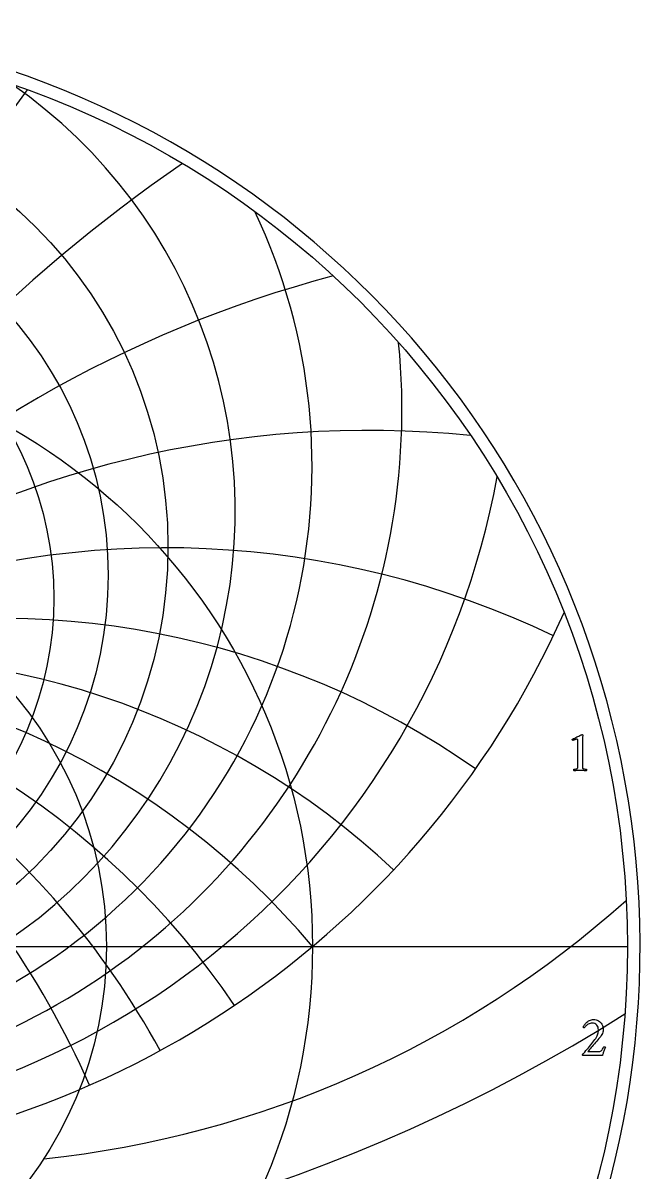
# Model space of a CAD drawing. Header units: millimetres. Extents: x -55 to 55, y -55 to 56.
# Drawn here: x 18.2 to 54.7, y -13.4 to 54.7 of the extents above; entities that cross this region are included whole.
import ezdxf

# ---------------------------------------------------------------- set-up
doc = ezdxf.new("R2010")
doc.units = ezdxf.units.MM
for name, color, linetype in [('CUT_OUTER', 1, 'Continuous'), ('ENGRAVE', 7, 'Continuous'), ('ENGRAVE_FINE', 8, 'Continuous'), ('TEXT', 5, 'Continuous')]:
    doc.layers.add(name, color=color, linetype=linetype)

msp = doc.modelspace()

# ---------------------------------------------------------------- linework, layer by layer
at = {"layer": 'CUT_OUTER'}
msp.add_arc((-0.0002, -0.0001), 54.7499, 132.890359, 87.801582, dxfattribs=at)
at = {"layer": 'ENGRAVE'}
msp.add_lwpolyline([(-54, 0), (54, 0)], dxfattribs=at)
for centre, radius in [((0, 0), 54), ((0, 23.6947), 26.7872), ((0, 22.0044), 23.2388), ((0, 20.64), 20.023), ((0, 0), 35.3478), ((0, 0), 23.1383)]:
    msp.add_circle(centre, radius, dxfattribs=at)
for centre, radius, start, end in [((0, 25.8003), 30.7681, 124.801633, 55.198367), ((0, 28.4491), 35.32, 154.69046, 25.30954), ((0, 31.8303), 40.6435, 174.434401, 5.565599), ((0, 36.2337), 47.0406, 190.30301, 349.69699), ((0, 42.1259), 54.9915, 203.97548, 336.02452), ((0, -29.6603), 46.1433, 40, 140), ((0, -29.6603), 46.1433, 40, 140), ((12.9895, 48.4773), 61.386, 276.018696, 311.831683)]:
    msp.add_arc(centre, radius, start, end, dxfattribs=at)
at = {"layer": 'ENGRAVE_FINE'}
for centre, radius, start, end in [((126.7777, -29.6603), 134.914, 143.414309, 172.655841), ((126.7777, -29.6603), 134.914, 143.414309, 172.655841), ((79.9226, -29.6603), 92.2866, 124.507018, 168.859628), ((79.9226, -29.6603), 92.2866, 124.507018, 168.859628), ((54.9915, -29.6603), 71.7863, 104.862362, 164.907439), ((54.9915, -29.6603), 71.7863, 104.862362, 164.907439), ((38.7188, -29.6603), 60.2358, 84.288008, 160.73486), ((38.7188, -29.6603), 60.2358, 84.288008, 160.73486), ((-26.6409, -29.6603), 53.2817, 23.734738, 115.544112), ((-26.6409, -29.6603), 53.2817, 23.734738, 115.544112), ((26.6409, -29.6603), 53.2817, 64.455888, 156.265262), ((26.6409, -29.6603), 53.2817, 64.455888, 156.265262), ((-16.7948, -29.6603), 49.1047, 28.59547, 125.068875), ((-16.7948, -29.6603), 49.1047, 28.59547, 125.068875), ((16.7948, -29.6603), 49.1047, 54.931125, 151.40453), ((16.7948, -29.6603), 49.1047, 54.931125, 151.40453), ((-8.1363, -29.6603), 46.8551, 33.966107, 133.101185), ((-8.1363, -29.6603), 46.8551, 33.966107, 133.101185), ((8.1363, -29.6603), 46.8551, 46.898815, 146.033893), ((8.1363, -29.6603), 46.8551, 46.898815, 146.033893), ((0, 81.1276), 100.7212, 237.678517, 302.321483)]:
    msp.add_arc(centre, radius, start, end, dxfattribs=at)
at = {"layer": 'TEXT'}
for points in [[(51.0721, 10.8093), (51.0721, 12.1548), (51.0712, 12.1878), (51.0683, 12.2153), (51.0635, 12.2372), (51.0568, 12.2536), (51.0478, 12.2655), (51.036, 12.274), (51.0214, 12.2791), (51.004, 12.2808), (50.9827, 12.2793), (50.9563, 12.2745), (50.9248, 12.2665), (50.8882, 12.2553), (50.8514, 12.2431), (50.8192, 12.2319), (50.7918, 12.2218), (50.769, 12.2127), (50.7556, 12.2253), (50.746, 12.2391), (50.7402, 12.2542), (50.7383, 12.2706), (50.7383, 12.2708), (50.7383, 12.2715), (50.7383, 12.2725), (50.7383, 12.274), (50.7387, 12.2802), (50.74, 12.2851), (50.7421, 12.2887), (50.7451, 12.2911), (50.8129, 12.3218), (50.8801, 12.3528), (50.9466, 12.384), (51.0125, 12.4154), (51.0753, 12.4455), (51.1326, 12.4729), (51.1843, 12.4975), (51.2305, 12.5193), (51.2688, 12.5372), (51.2965, 12.55), (51.3139, 12.5576), (51.3208, 12.5602), (51.3276, 12.5602), (51.3355, 12.5589), (51.3421, 12.5551), (51.3474, 12.5487), (51.3515, 12.5397), (51.3547, 12.5299), (51.3574, 12.521), (51.3598, 12.5129), (51.3617, 12.5057), (51.3608, 12.5005), (51.3583, 12.4848), (51.354, 12.4587), (51.3481, 12.4222), (51.3421, 12.3761), (51.3378, 12.3213), (51.3353, 12.2577), (51.3344, 12.1855), (51.3344, 10.8093), (51.3345, 10.7724), (51.3349, 10.7369), (51.3354, 10.7026), (51.3361, 10.6696), (51.3377, 10.6387), (51.3408, 10.6108), (51.3454, 10.5859), (51.3515, 10.564), (51.3572, 10.5557), (51.3677, 10.5478), (51.3828, 10.5404), (51.4026, 10.5333), (51.425, 10.5271), (51.4481, 10.5218), (51.4719, 10.5177), (51.4962, 10.5146), (51.5191, 10.5124), (51.5384, 10.5108), (51.5541, 10.5098), (51.5661, 10.5095), (51.5707, 10.5014), (51.5742, 10.4908), (51.5766, 10.4776), (51.578, 10.4618), (51.5779, 10.446), (51.5759, 10.4328), (51.5719, 10.4222), (51.5661, 10.4141), (51.516, 10.4174), (51.4681, 10.4205), (51.4224, 10.4234), (51.3787, 10.426), (51.3353, 10.4283), (51.2902, 10.4299), (51.2433, 10.4308), (51.1948, 10.4311), (51.1482, 10.4308), (51.1037, 10.4299), (51.0613, 10.4283), (51.021, 10.426), (50.9804, 10.4234), (50.9367, 10.4205), (50.8901, 10.4174), (50.8405, 10.4141), (50.8347, 10.4222), (50.8307, 10.4328), (50.8287, 10.446), (50.8286, 10.4618), (50.83, 10.4776), (50.8324, 10.4908), (50.8359, 10.5014), (50.8405, 10.5095), (50.8525, 10.5098), (50.8682, 10.5108), (50.8875, 10.5124), (50.9103, 10.5146), (50.9347, 10.5177), (50.9585, 10.5218), (50.9816, 10.5271), (51.004, 10.5333), (51.0236, 10.5404), (51.0381, 10.5478), (51.0474, 10.5557), (51.0517, 10.564), (51.0579, 10.5859), (51.0628, 10.6108), (51.0664, 10.6387), (51.0687, 10.6696), (51.0702, 10.7026), (51.0713, 10.7369), (51.0719, 10.7724), (51.0721, 10.8093)], [(52.6989, -5.956), (52.6817, -5.9983), (52.664, -6.0433), (52.6459, -6.0911), (52.6274, -6.1417), (52.6091, -6.1927), (52.5916, -6.2417), (52.575, -6.2889), (52.5592, -6.3341), (52.5452, -6.3748), (52.5337, -6.4082), (52.5248, -6.4344), (52.5184, -6.4534), (51.367, -6.4534), (51.3618, -6.4494), (51.3563, -6.4444), (51.3507, -6.4384), (51.3448, -6.4312), (51.3396, -6.4239), (51.3359, -6.4172), (51.3337, -6.4111), (51.3329, -6.4057), (51.4032, -6.3265), (51.4743, -6.2456), (51.5463, -6.163), (51.6191, -6.0787), (51.6915, -5.9937), (51.7621, -5.9092), (51.8311, -5.8251), (51.8984, -5.7414), (51.9625, -5.6597), (52.0219, -5.5813), (52.0766, -5.5064), (52.1266, -5.4348), (52.1731, -5.3622), (52.2105, -5.2943), (52.2387, -5.2311), (52.2578, -5.1725), (52.2704, -5.1157), (52.2795, -5.0576), (52.2849, -4.9982), (52.2867, -4.9375), (52.2802, -4.8557), (52.2608, -4.7808), (52.2283, -4.7127), (52.1828, -4.6514), (52.1274, -4.6007), (52.0649, -4.5645), (51.9954, -4.5428), (51.9188, -4.5355), (51.8545, -4.5392), (51.7945, -4.55), (51.7387, -4.5681), (51.6872, -4.5934), (51.6401, -4.623), (51.5978, -4.6539), (51.5601, -4.6861), (51.5271, -4.7195), (51.499, -4.7514), (51.476, -4.7791), (51.4581, -4.8025), (51.4453, -4.8217), (51.435, -4.8203), (51.4245, -4.8161), (51.4137, -4.8092), (51.4028, -4.7995), (51.3931, -4.7892), (51.3861, -4.7804), (51.382, -4.773), (51.3806, -4.7672), (51.388, -4.7492), (51.3998, -4.7259), (51.4161, -4.6972), (51.4368, -4.6633), (51.462, -4.6262), (51.4917, -4.5883), (51.5259, -4.5496), (51.5646, -4.51), (51.607, -4.4714), (51.6527, -4.4359), (51.7016, -4.4033), (51.7536, -4.3737), (51.8089, -4.3491), (51.8673, -4.3316), (51.9289, -4.321), (51.9938, -4.3175), (52.072, -4.3225), (52.1466, -4.3375), (52.2176, -4.3625), (52.285, -4.3976), (52.3472, -4.4405), (52.4025, -4.4891), (52.4511, -4.5435), (52.4928, -4.6037), (52.5264, -4.6677), (52.5503, -4.734), (52.5647, -4.8023), (52.5695, -4.8728), (52.5663, -4.9432), (52.5567, -5.0116), (52.5407, -5.0778), (52.5184, -5.1419), (52.4905, -5.2038), (52.4579, -5.2637), (52.4206, -5.3214), (52.3787, -5.3769), (52.3192, -5.4496), (52.2565, -5.5247), (52.1906, -5.6021), (52.1215, -5.6818), (52.0518, -5.7614), (51.984, -5.8385), (51.9181, -5.913), (51.8541, -5.985), (51.7943, -6.0521), (51.7408, -6.1123), (51.6938, -6.1654), (51.6531, -6.2115), (52.314, -6.2115), (52.3611, -6.2076), (52.4038, -6.1958), (52.442, -6.1761), (52.4758, -6.1485), (52.5068, -6.1128), (52.5367, -6.0689), (52.5655, -6.0166), (52.5933, -5.956), (52.5982, -5.9471), (52.6061, -5.9407), (52.6169, -5.9369), (52.6308, -5.9356), (52.6367, -5.936), (52.6444, -5.9373), (52.6538, -5.9394), (52.6648, -5.9424), (52.6759, -5.9458), (52.6853, -5.9492), (52.6929, -5.9526), (52.6989, -5.956)]]:
    msp.add_lwpolyline(points, close=True, dxfattribs=at)

doc.saveas('drawing.dxf')
